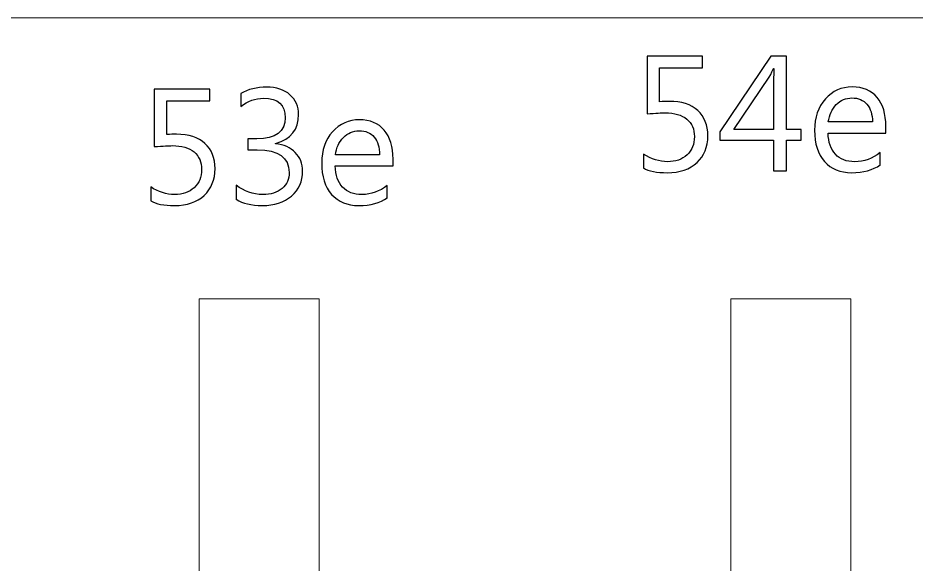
# Model space of a CAD drawing. Header units: centimetres. Extents: x -19.4 to 19.9, y -26.5 to 22.7.
# Drawn here: x -2.391 to -0.068, y 21.257 to 22.671 of the extents above; entities that cross this region are included whole.
import ezdxf

# ---------------------------------------------------------------- set-up
doc = ezdxf.new("R2010")
doc.units = ezdxf.units.CM
doc.header["$MEASUREMENT"] = 0
doc.layers.add('Camada 1', color=7, linetype='Continuous')

msp = doc.modelspace()

# ---------------------------------------------------------------- linework, layer by layer
at = {"layer": 'Camada 1', "color": 7, "lineweight": 9}
for points in [[(-1.92251, 20.52374), (-1.61237, 20.52374), (-1.61237, 21.94334), (-1.92251, 21.94334), (-1.92251, 20.52374)], [(-0.54651, 20.52374), (-0.23637, 20.52374), (-0.23637, 21.94334), (-0.54651, 21.94334), (-0.54651, 20.52374)]]:
    msp.add_lwpolyline(points, close=True, dxfattribs=at)
msp.add_open_spline([(-5.71413, 22.67052), (-5.71413, 22.67052), (2.17639, 22.67048), (2.17639, 22.67048), (2.17639, 22.67048), (2.17639, 22.67048), (2.17639, 19.8054), (2.17639, 19.8054), (2.17639, 19.8054), (2.17639, 19.8054), (-5.71413, 19.80566), (-5.71413, 19.80566), (-5.71413, 19.80566), (-5.71413, 19.80566), (-5.71413, 22.67052), (-5.71413, 22.67052)], degree=3, knots=[0, 0, 0, 0, 0.2, 0.2, 0.2, 0.2, 0.4, 0.4, 0.4, 0.4, 0.6, 0.6, 0.6, 0.6, 1, 1, 1, 1], dxfattribs=at)
at = {"layer": 'Camada 1', "color": 7}
for points, knots in [([(-0.77278, 22.2824), (-0.77278, 22.2824), (-0.77278, 22.31838), (-0.77278, 22.31838), (-0.77278, 22.31838), (-0.75253, 22.30512), (-0.73193, 22.29848), (-0.71098, 22.29848), (-0.71098, 22.29848), (-0.69002, 22.29848), (-0.67316, 22.30441), (-0.66032, 22.31626), (-0.66032, 22.31626), (-0.64754, 22.32805), (-0.64112, 22.34378), (-0.64112, 22.36333), (-0.64112, 22.36333), (-0.64112, 22.38273), (-0.64769, 22.3979), (-0.66074, 22.40876), (-0.66074, 22.40876), (-0.67386, 22.41963), (-0.69256, 22.42506), (-0.71697, 22.42506), (-0.71697, 22.42506), (-0.72523, 22.42506), (-0.74075, 22.42422), (-0.76347, 22.42259), (-0.76347, 22.42259), (-0.76347, 22.42259), (-0.76347, 22.57154), (-0.76347, 22.57154), (-0.76347, 22.57154), (-0.76347, 22.57154), (-0.61996, 22.57154), (-0.61996, 22.57154), (-0.61996, 22.57154), (-0.61996, 22.57154), (-0.61996, 22.54106), (-0.61996, 22.54106), (-0.61996, 22.54106), (-0.61996, 22.54106), (-0.7313, 22.54106), (-0.7313, 22.54106), (-0.7313, 22.54106), (-0.7313, 22.54106), (-0.7313, 22.45385), (-0.7313, 22.45385), (-0.7313, 22.45385), (-0.72219, 22.45441), (-0.7138, 22.4547), (-0.70604, 22.4547), (-0.70604, 22.4547), (-0.67436, 22.4547), (-0.6498, 22.44672), (-0.63245, 22.43085), (-0.63245, 22.43085), (-0.61509, 22.41497), (-0.60641, 22.39317), (-0.60641, 22.36551), (-0.60641, 22.36551), (-0.60641, 22.33687), (-0.61572, 22.31379), (-0.63442, 22.29637), (-0.63442, 22.29637), (-0.65312, 22.27887), (-0.6788, 22.27012), (-0.71133, 22.27012), (-0.71133, 22.27012), (-0.73877, 22.27012), (-0.75924, 22.27421), (-0.77278, 22.2824)], [0, 0, 0, 0, 0.0526316, 0.0526316, 0.0526316, 0.0526316, 0.1052632, 0.1052632, 0.1052632, 0.1052632, 0.1578947, 0.1578947, 0.1578947, 0.1578947, 0.2105263, 0.2105263, 0.2105263, 0.2105263, 0.2631579, 0.2631579, 0.2631579, 0.2631579, 0.3157895, 0.3157895, 0.3157895, 0.3157895, 0.3684211, 0.3684211, 0.3684211, 0.3684211, 0.4210526, 0.4210526, 0.4210526, 0.4210526, 0.4736842, 0.4736842, 0.4736842, 0.4736842, 0.5263158, 0.5263158, 0.5263158, 0.5263158, 0.5789474, 0.5789474, 0.5789474, 0.5789474, 0.6315789, 0.6315789, 0.6315789, 0.6315789, 0.6842105, 0.6842105, 0.6842105, 0.6842105, 0.7368421, 0.7368421, 0.7368421, 0.7368421, 0.7894737, 0.7894737, 0.7894737, 0.7894737, 0.8421053, 0.8421053, 0.8421053, 0.8421053, 0.8947368, 0.8947368, 0.8947368, 0.8947368, 1, 1, 1, 1]), ([(-0.36468, 22.35394), (-0.36468, 22.35394), (-0.40278, 22.35394), (-0.40278, 22.35394), (-0.40278, 22.35394), (-0.40278, 22.35394), (-0.40278, 22.2752), (-0.40278, 22.2752), (-0.40278, 22.2752), (-0.40278, 22.2752), (-0.43623, 22.2752), (-0.43623, 22.2752), (-0.43623, 22.2752), (-0.43623, 22.2752), (-0.43623, 22.35394), (-0.43623, 22.35394), (-0.43623, 22.35394), (-0.43623, 22.35394), (-0.57551, 22.35394), (-0.57551, 22.35394), (-0.57551, 22.35394), (-0.57551, 22.35394), (-0.57551, 22.3761), (-0.57551, 22.3761), (-0.57551, 22.3761), (-0.57551, 22.3761), (-0.44364, 22.57154), (-0.44364, 22.57154), (-0.44364, 22.57154), (-0.44364, 22.57154), (-0.40278, 22.57154), (-0.40278, 22.57154), (-0.40278, 22.57154), (-0.40278, 22.57154), (-0.40278, 22.38146), (-0.40278, 22.38146), (-0.40278, 22.38146), (-0.40278, 22.38146), (-0.36468, 22.38146), (-0.36468, 22.38146), (-0.36468, 22.38146), (-0.36468, 22.38146), (-0.36468, 22.35394), (-0.36468, 22.35394)], [0, 0, 0, 0, 0.0833333, 0.0833333, 0.0833333, 0.0833333, 0.1666667, 0.1666667, 0.1666667, 0.1666667, 0.25, 0.25, 0.25, 0.25, 0.3333333, 0.3333333, 0.3333333, 0.3333333, 0.4166667, 0.4166667, 0.4166667, 0.4166667, 0.5, 0.5, 0.5, 0.5, 0.5833333, 0.5833333, 0.5833333, 0.5833333, 0.6666667, 0.6666667, 0.6666667, 0.6666667, 0.75, 0.75, 0.75, 0.75, 0.8333333, 0.8333333, 0.8333333, 0.8333333, 1, 1, 1, 1]), ([(-0.43623, 22.38146), (-0.43623, 22.38146), (-0.43623, 22.50952), (-0.43623, 22.50952), (-0.43623, 22.50952), (-0.43623, 22.51862), (-0.43595, 22.52885), (-0.43538, 22.54014), (-0.43538, 22.54014), (-0.43538, 22.54014), (-0.43623, 22.54014), (-0.43623, 22.54014), (-0.43623, 22.54014), (-0.43813, 22.53513), (-0.44194, 22.52758), (-0.44759, 22.51742), (-0.44759, 22.51742), (-0.44759, 22.51742), (-0.53875, 22.38146), (-0.53875, 22.38146), (-0.53875, 22.38146), (-0.53875, 22.38146), (-0.43623, 22.38146), (-0.43623, 22.38146)], [0, 0, 0, 0, 0.1428571, 0.1428571, 0.1428571, 0.1428571, 0.2857143, 0.2857143, 0.2857143, 0.2857143, 0.4285714, 0.4285714, 0.4285714, 0.4285714, 0.5714286, 0.5714286, 0.5714286, 0.5714286, 0.7142857, 0.7142857, 0.7142857, 0.7142857, 1, 1, 1, 1]), ([(-1.82638, 22.20121), (-1.82638, 22.20121), (-1.82638, 22.23761), (-1.82638, 22.23761), (-1.82638, 22.23761), (-1.80613, 22.22153), (-1.7832, 22.21348), (-1.75772, 22.21348), (-1.75772, 22.21348), (-1.73698, 22.21348), (-1.72047, 22.21863), (-1.70812, 22.22901), (-1.70812, 22.22901), (-1.69578, 22.23938), (-1.68964, 22.25335), (-1.68964, 22.27085), (-1.68964, 22.27085), (-1.68964, 22.30965), (-1.71715, 22.32906), (-1.77212, 22.32906), (-1.77212, 22.32906), (-1.77212, 22.32906), (-1.79674, 22.32906), (-1.79674, 22.32906), (-1.79674, 22.32906), (-1.79674, 22.32906), (-1.79674, 22.35784), (-1.79674, 22.35784), (-1.79674, 22.35784), (-1.79674, 22.35784), (-1.77332, 22.35784), (-1.77332, 22.35784), (-1.77332, 22.35784), (-1.72428, 22.35784), (-1.6998, 22.37605), (-1.6998, 22.41238), (-1.6998, 22.41238), (-1.6998, 22.44604), (-1.7185, 22.46283), (-1.75589, 22.46283), (-1.75589, 22.46283), (-1.77677, 22.46283), (-1.79646, 22.45578), (-1.81495, 22.44166), (-1.81495, 22.44166), (-1.81495, 22.44166), (-1.81495, 22.47468), (-1.81495, 22.47468), (-1.81495, 22.47468), (-1.7959, 22.48597), (-1.77339, 22.49162), (-1.74749, 22.49162), (-1.74749, 22.49162), (-1.72252, 22.49162), (-1.70255, 22.48499), (-1.68752, 22.47179), (-1.68752, 22.47179), (-1.67256, 22.45853), (-1.66508, 22.44159), (-1.66508, 22.42092), (-1.66508, 22.42092), (-1.66508, 22.3819), (-1.68491, 22.35678), (-1.72463, 22.34564), (-1.72463, 22.34564), (-1.72463, 22.34564), (-1.72463, 22.34479), (-1.72463, 22.34479), (-1.72463, 22.34479), (-1.70333, 22.34274), (-1.68639, 22.33526), (-1.67383, 22.32235), (-1.67383, 22.32235), (-1.6612, 22.30944), (-1.65492, 22.29335), (-1.65492, 22.27409), (-1.65492, 22.27409), (-1.65492, 22.24742), (-1.66445, 22.22597), (-1.68357, 22.2096), (-1.68357, 22.2096), (-1.70269, 22.1933), (-1.72788, 22.18512), (-1.75914, 22.18512), (-1.75914, 22.18512), (-1.78729, 22.18512), (-1.80972, 22.19048), (-1.82638, 22.20121)], [0, 0, 0, 0, 0.0434783, 0.0434783, 0.0434783, 0.0434783, 0.0869565, 0.0869565, 0.0869565, 0.0869565, 0.1304348, 0.1304348, 0.1304348, 0.1304348, 0.173913, 0.173913, 0.173913, 0.173913, 0.2173913, 0.2173913, 0.2173913, 0.2173913, 0.2608696, 0.2608696, 0.2608696, 0.2608696, 0.3043478, 0.3043478, 0.3043478, 0.3043478, 0.3478261, 0.3478261, 0.3478261, 0.3478261, 0.3913043, 0.3913043, 0.3913043, 0.3913043, 0.4347826, 0.4347826, 0.4347826, 0.4347826, 0.4782609, 0.4782609, 0.4782609, 0.4782609, 0.5217391, 0.5217391, 0.5217391, 0.5217391, 0.5652174, 0.5652174, 0.5652174, 0.5652174, 0.6086957, 0.6086957, 0.6086957, 0.6086957, 0.6521739, 0.6521739, 0.6521739, 0.6521739, 0.6956522, 0.6956522, 0.6956522, 0.6956522, 0.7391304, 0.7391304, 0.7391304, 0.7391304, 0.7826087, 0.7826087, 0.7826087, 0.7826087, 0.826087, 0.826087, 0.826087, 0.826087, 0.8695652, 0.8695652, 0.8695652, 0.8695652, 0.9130435, 0.9130435, 0.9130435, 0.9130435, 1, 1, 1, 1]), ([(-0.14582, 22.37257), (-0.14582, 22.37257), (-0.29526, 22.37257), (-0.29526, 22.37257), (-0.29526, 22.37257), (-0.29469, 22.34893), (-0.28834, 22.33066), (-0.27628, 22.31782), (-0.27628, 22.31782), (-0.26414, 22.3049), (-0.24749, 22.29848), (-0.22632, 22.29848), (-0.22632, 22.29848), (-0.20247, 22.29848), (-0.1806, 22.30639), (-0.16063, 22.32219), (-0.16063, 22.32219), (-0.16063, 22.32219), (-0.16063, 22.29044), (-0.16063, 22.29044), (-0.16063, 22.29044), (-0.17919, 22.27689), (-0.20381, 22.27012), (-0.23437, 22.27012), (-0.23437, 22.27012), (-0.26421, 22.27012), (-0.28771, 22.27972), (-0.30478, 22.29898), (-0.30478, 22.29898), (-0.32186, 22.31824), (-0.33039, 22.34533), (-0.33039, 22.38019), (-0.33039, 22.38019), (-0.33039, 22.41321), (-0.32108, 22.44002), (-0.30238, 22.46083), (-0.30238, 22.46083), (-0.28368, 22.48158), (-0.26054, 22.49195), (-0.23281, 22.49195), (-0.23281, 22.49195), (-0.20515, 22.49195), (-0.18371, 22.48299), (-0.16854, 22.46507), (-0.16854, 22.46507), (-0.15337, 22.44715), (-0.14582, 22.42224), (-0.14582, 22.39035), (-0.14582, 22.39035), (-0.14582, 22.39035), (-0.14582, 22.37257), (-0.14582, 22.37257)], [0, 0, 0, 0, 0.0714286, 0.0714286, 0.0714286, 0.0714286, 0.1428571, 0.1428571, 0.1428571, 0.1428571, 0.2142857, 0.2142857, 0.2142857, 0.2142857, 0.2857143, 0.2857143, 0.2857143, 0.2857143, 0.3571429, 0.3571429, 0.3571429, 0.3571429, 0.4285714, 0.4285714, 0.4285714, 0.4285714, 0.5, 0.5, 0.5, 0.5, 0.5714286, 0.5714286, 0.5714286, 0.5714286, 0.6428571, 0.6428571, 0.6428571, 0.6428571, 0.7142857, 0.7142857, 0.7142857, 0.7142857, 0.7857143, 0.7857143, 0.7857143, 0.7857143, 0.8571429, 0.8571429, 0.8571429, 0.8571429, 1, 1, 1, 1]), ([(-2.04778, 22.1974), (-2.04778, 22.1974), (-2.04778, 22.23338), (-2.04778, 22.23338), (-2.04778, 22.23338), (-2.02753, 22.22012), (-2.00693, 22.21348), (-1.98598, 22.21348), (-1.98598, 22.21348), (-1.96502, 22.21348), (-1.94816, 22.21941), (-1.93532, 22.23126), (-1.93532, 22.23126), (-1.92254, 22.24305), (-1.91612, 22.25878), (-1.91612, 22.27833), (-1.91612, 22.27833), (-1.91612, 22.29773), (-1.92269, 22.3129), (-1.93574, 22.32376), (-1.93574, 22.32376), (-1.94886, 22.33463), (-1.96756, 22.34006), (-1.99197, 22.34006), (-1.99197, 22.34006), (-2.00023, 22.34006), (-2.01575, 22.33922), (-2.03847, 22.33759), (-2.03847, 22.33759), (-2.03847, 22.33759), (-2.03847, 22.48654), (-2.03847, 22.48654), (-2.03847, 22.48654), (-2.03847, 22.48654), (-1.89496, 22.48654), (-1.89496, 22.48654), (-1.89496, 22.48654), (-1.89496, 22.48654), (-1.89496, 22.45606), (-1.89496, 22.45606), (-1.89496, 22.45606), (-1.89496, 22.45606), (-2.0063, 22.45606), (-2.0063, 22.45606), (-2.0063, 22.45606), (-2.0063, 22.45606), (-2.0063, 22.36885), (-2.0063, 22.36885), (-2.0063, 22.36885), (-1.99719, 22.36941), (-1.9888, 22.3697), (-1.98104, 22.3697), (-1.98104, 22.3697), (-1.94936, 22.3697), (-1.9248, 22.36172), (-1.90745, 22.34585), (-1.90745, 22.34585), (-1.89009, 22.32997), (-1.88141, 22.30817), (-1.88141, 22.28051), (-1.88141, 22.28051), (-1.88141, 22.25187), (-1.89072, 22.22879), (-1.90942, 22.21137), (-1.90942, 22.21137), (-1.92812, 22.19387), (-1.9538, 22.18512), (-1.98633, 22.18512), (-1.98633, 22.18512), (-2.01377, 22.18512), (-2.03424, 22.18921), (-2.04778, 22.1974)], [0, 0, 0, 0, 0.0526316, 0.0526316, 0.0526316, 0.0526316, 0.1052632, 0.1052632, 0.1052632, 0.1052632, 0.1578947, 0.1578947, 0.1578947, 0.1578947, 0.2105263, 0.2105263, 0.2105263, 0.2105263, 0.2631579, 0.2631579, 0.2631579, 0.2631579, 0.3157895, 0.3157895, 0.3157895, 0.3157895, 0.3684211, 0.3684211, 0.3684211, 0.3684211, 0.4210526, 0.4210526, 0.4210526, 0.4210526, 0.4736842, 0.4736842, 0.4736842, 0.4736842, 0.5263158, 0.5263158, 0.5263158, 0.5263158, 0.5789474, 0.5789474, 0.5789474, 0.5789474, 0.6315789, 0.6315789, 0.6315789, 0.6315789, 0.6842105, 0.6842105, 0.6842105, 0.6842105, 0.7368421, 0.7368421, 0.7368421, 0.7368421, 0.7894737, 0.7894737, 0.7894737, 0.7894737, 0.8421053, 0.8421053, 0.8421053, 0.8421053, 0.8947368, 0.8947368, 0.8947368, 0.8947368, 1, 1, 1, 1]), ([(-0.18053, 22.40136), (-0.18067, 22.42097), (-0.1854, 22.43628), (-0.19471, 22.44722), (-0.19471, 22.44722), (-0.20403, 22.45815), (-0.21694, 22.46359), (-0.23345, 22.46359), (-0.23345, 22.46359), (-0.24939, 22.46359), (-0.26301, 22.45787), (-0.27416, 22.44637), (-0.27416, 22.44637), (-0.28531, 22.43487), (-0.29222, 22.41991), (-0.29483, 22.40136), (-0.29483, 22.40136), (-0.29483, 22.40136), (-0.18053, 22.40136), (-0.18053, 22.40136)], [0, 0, 0, 0, 0.1666667, 0.1666667, 0.1666667, 0.1666667, 0.3333333, 0.3333333, 0.3333333, 0.3333333, 0.5, 0.5, 0.5, 0.5, 0.6666667, 0.6666667, 0.6666667, 0.6666667, 1, 1, 1, 1]), ([(-1.42082, 22.28757), (-1.42082, 22.28757), (-1.57026, 22.28757), (-1.57026, 22.28757), (-1.57026, 22.28757), (-1.56969, 22.26393), (-1.56334, 22.24566), (-1.55128, 22.23282), (-1.55128, 22.23282), (-1.53914, 22.2199), (-1.52249, 22.21348), (-1.50132, 22.21348), (-1.50132, 22.21348), (-1.47747, 22.21348), (-1.4556, 22.22139), (-1.43563, 22.23719), (-1.43563, 22.23719), (-1.43563, 22.23719), (-1.43563, 22.20544), (-1.43563, 22.20544), (-1.43563, 22.20544), (-1.45419, 22.19189), (-1.47881, 22.18512), (-1.50937, 22.18512), (-1.50937, 22.18512), (-1.53921, 22.18512), (-1.56271, 22.19472), (-1.57978, 22.21398), (-1.57978, 22.21398), (-1.59686, 22.23324), (-1.60539, 22.26033), (-1.60539, 22.29519), (-1.60539, 22.29519), (-1.60539, 22.32821), (-1.59608, 22.35502), (-1.57738, 22.37583), (-1.57738, 22.37583), (-1.55868, 22.39658), (-1.53554, 22.40695), (-1.50781, 22.40695), (-1.50781, 22.40695), (-1.48015, 22.40695), (-1.45871, 22.39799), (-1.44354, 22.38007), (-1.44354, 22.38007), (-1.42837, 22.36215), (-1.42082, 22.33724), (-1.42082, 22.30535), (-1.42082, 22.30535), (-1.42082, 22.30535), (-1.42082, 22.28757), (-1.42082, 22.28757)], [0, 0, 0, 0, 0.0714286, 0.0714286, 0.0714286, 0.0714286, 0.1428571, 0.1428571, 0.1428571, 0.1428571, 0.2142857, 0.2142857, 0.2142857, 0.2142857, 0.2857143, 0.2857143, 0.2857143, 0.2857143, 0.3571429, 0.3571429, 0.3571429, 0.3571429, 0.4285714, 0.4285714, 0.4285714, 0.4285714, 0.5, 0.5, 0.5, 0.5, 0.5714286, 0.5714286, 0.5714286, 0.5714286, 0.6428571, 0.6428571, 0.6428571, 0.6428571, 0.7142857, 0.7142857, 0.7142857, 0.7142857, 0.7857143, 0.7857143, 0.7857143, 0.7857143, 0.8571429, 0.8571429, 0.8571429, 0.8571429, 1, 1, 1, 1]), ([(-1.45553, 22.31636), (-1.45567, 22.33597), (-1.4604, 22.35128), (-1.46971, 22.36222), (-1.46971, 22.36222), (-1.47903, 22.37315), (-1.49194, 22.37859), (-1.50845, 22.37859), (-1.50845, 22.37859), (-1.52439, 22.37859), (-1.53801, 22.37287), (-1.54916, 22.36137), (-1.54916, 22.36137), (-1.56031, 22.34987), (-1.56722, 22.33491), (-1.56983, 22.31636), (-1.56983, 22.31636), (-1.56983, 22.31636), (-1.45553, 22.31636), (-1.45553, 22.31636)], [0, 0, 0, 0, 0.1666667, 0.1666667, 0.1666667, 0.1666667, 0.3333333, 0.3333333, 0.3333333, 0.3333333, 0.5, 0.5, 0.5, 0.5, 0.6666667, 0.6666667, 0.6666667, 0.6666667, 1, 1, 1, 1])]:
    msp.add_open_spline(points, degree=3, knots=knots, dxfattribs=at)
at = {"layer": 'Camada 1', "color": 250, "lineweight": 9}
for points, knots in [([(-0.77278, 22.2824), (-0.77278, 22.2824), (-0.77278, 22.31838), (-0.77278, 22.31838), (-0.77278, 22.31838), (-0.75253, 22.30512), (-0.73193, 22.29848), (-0.71098, 22.29848), (-0.71098, 22.29848), (-0.69002, 22.29848), (-0.67316, 22.30441), (-0.66032, 22.31626), (-0.66032, 22.31626), (-0.64754, 22.32805), (-0.64112, 22.34378), (-0.64112, 22.36333), (-0.64112, 22.36333), (-0.64112, 22.38273), (-0.64769, 22.3979), (-0.66074, 22.40876), (-0.66074, 22.40876), (-0.67386, 22.41963), (-0.69256, 22.42506), (-0.71697, 22.42506), (-0.71697, 22.42506), (-0.72523, 22.42506), (-0.74075, 22.42422), (-0.76347, 22.42259), (-0.76347, 22.42259), (-0.76347, 22.42259), (-0.76347, 22.57154), (-0.76347, 22.57154), (-0.76347, 22.57154), (-0.76347, 22.57154), (-0.61996, 22.57154), (-0.61996, 22.57154), (-0.61996, 22.57154), (-0.61996, 22.57154), (-0.61996, 22.54106), (-0.61996, 22.54106), (-0.61996, 22.54106), (-0.61996, 22.54106), (-0.7313, 22.54106), (-0.7313, 22.54106), (-0.7313, 22.54106), (-0.7313, 22.54106), (-0.7313, 22.45385), (-0.7313, 22.45385), (-0.7313, 22.45385), (-0.72219, 22.45441), (-0.7138, 22.4547), (-0.70604, 22.4547), (-0.70604, 22.4547), (-0.67436, 22.4547), (-0.6498, 22.44672), (-0.63245, 22.43085), (-0.63245, 22.43085), (-0.61509, 22.41497), (-0.60641, 22.39317), (-0.60641, 22.36551), (-0.60641, 22.36551), (-0.60641, 22.33687), (-0.61572, 22.31379), (-0.63442, 22.29637), (-0.63442, 22.29637), (-0.65312, 22.27887), (-0.6788, 22.27012), (-0.71133, 22.27012), (-0.71133, 22.27012), (-0.73877, 22.27012), (-0.75924, 22.27421), (-0.77278, 22.2824)], [0, 0, 0, 0, 0.0526316, 0.0526316, 0.0526316, 0.0526316, 0.1052632, 0.1052632, 0.1052632, 0.1052632, 0.1578947, 0.1578947, 0.1578947, 0.1578947, 0.2105263, 0.2105263, 0.2105263, 0.2105263, 0.2631579, 0.2631579, 0.2631579, 0.2631579, 0.3157895, 0.3157895, 0.3157895, 0.3157895, 0.3684211, 0.3684211, 0.3684211, 0.3684211, 0.4210526, 0.4210526, 0.4210526, 0.4210526, 0.4736842, 0.4736842, 0.4736842, 0.4736842, 0.5263158, 0.5263158, 0.5263158, 0.5263158, 0.5789474, 0.5789474, 0.5789474, 0.5789474, 0.6315789, 0.6315789, 0.6315789, 0.6315789, 0.6842105, 0.6842105, 0.6842105, 0.6842105, 0.7368421, 0.7368421, 0.7368421, 0.7368421, 0.7894737, 0.7894737, 0.7894737, 0.7894737, 0.8421053, 0.8421053, 0.8421053, 0.8421053, 0.8947368, 0.8947368, 0.8947368, 0.8947368, 1, 1, 1, 1]), ([(-0.36468, 22.35394), (-0.36468, 22.35394), (-0.40278, 22.35394), (-0.40278, 22.35394), (-0.40278, 22.35394), (-0.40278, 22.35394), (-0.40278, 22.2752), (-0.40278, 22.2752), (-0.40278, 22.2752), (-0.40278, 22.2752), (-0.43623, 22.2752), (-0.43623, 22.2752), (-0.43623, 22.2752), (-0.43623, 22.2752), (-0.43623, 22.35394), (-0.43623, 22.35394), (-0.43623, 22.35394), (-0.43623, 22.35394), (-0.57551, 22.35394), (-0.57551, 22.35394), (-0.57551, 22.35394), (-0.57551, 22.35394), (-0.57551, 22.3761), (-0.57551, 22.3761), (-0.57551, 22.3761), (-0.57551, 22.3761), (-0.44364, 22.57154), (-0.44364, 22.57154), (-0.44364, 22.57154), (-0.44364, 22.57154), (-0.40278, 22.57154), (-0.40278, 22.57154), (-0.40278, 22.57154), (-0.40278, 22.57154), (-0.40278, 22.38146), (-0.40278, 22.38146), (-0.40278, 22.38146), (-0.40278, 22.38146), (-0.36468, 22.38146), (-0.36468, 22.38146), (-0.36468, 22.38146), (-0.36468, 22.38146), (-0.36468, 22.35394), (-0.36468, 22.35394)], [0, 0, 0, 0, 0.0833333, 0.0833333, 0.0833333, 0.0833333, 0.1666667, 0.1666667, 0.1666667, 0.1666667, 0.25, 0.25, 0.25, 0.25, 0.3333333, 0.3333333, 0.3333333, 0.3333333, 0.4166667, 0.4166667, 0.4166667, 0.4166667, 0.5, 0.5, 0.5, 0.5, 0.5833333, 0.5833333, 0.5833333, 0.5833333, 0.6666667, 0.6666667, 0.6666667, 0.6666667, 0.75, 0.75, 0.75, 0.75, 0.8333333, 0.8333333, 0.8333333, 0.8333333, 1, 1, 1, 1]), ([(-0.43623, 22.38146), (-0.43623, 22.38146), (-0.43623, 22.50952), (-0.43623, 22.50952), (-0.43623, 22.50952), (-0.43623, 22.51862), (-0.43595, 22.52885), (-0.43538, 22.54014), (-0.43538, 22.54014), (-0.43538, 22.54014), (-0.43623, 22.54014), (-0.43623, 22.54014), (-0.43623, 22.54014), (-0.43813, 22.53513), (-0.44194, 22.52758), (-0.44759, 22.51742), (-0.44759, 22.51742), (-0.44759, 22.51742), (-0.53875, 22.38146), (-0.53875, 22.38146), (-0.53875, 22.38146), (-0.53875, 22.38146), (-0.43623, 22.38146), (-0.43623, 22.38146)], [0, 0, 0, 0, 0.1428571, 0.1428571, 0.1428571, 0.1428571, 0.2857143, 0.2857143, 0.2857143, 0.2857143, 0.4285714, 0.4285714, 0.4285714, 0.4285714, 0.5714286, 0.5714286, 0.5714286, 0.5714286, 0.7142857, 0.7142857, 0.7142857, 0.7142857, 1, 1, 1, 1]), ([(-1.82638, 22.20121), (-1.82638, 22.20121), (-1.82638, 22.23761), (-1.82638, 22.23761), (-1.82638, 22.23761), (-1.80613, 22.22153), (-1.7832, 22.21348), (-1.75772, 22.21348), (-1.75772, 22.21348), (-1.73698, 22.21348), (-1.72047, 22.21863), (-1.70812, 22.22901), (-1.70812, 22.22901), (-1.69578, 22.23938), (-1.68964, 22.25335), (-1.68964, 22.27085), (-1.68964, 22.27085), (-1.68964, 22.30965), (-1.71715, 22.32906), (-1.77212, 22.32906), (-1.77212, 22.32906), (-1.77212, 22.32906), (-1.79674, 22.32906), (-1.79674, 22.32906), (-1.79674, 22.32906), (-1.79674, 22.32906), (-1.79674, 22.35784), (-1.79674, 22.35784), (-1.79674, 22.35784), (-1.79674, 22.35784), (-1.77332, 22.35784), (-1.77332, 22.35784), (-1.77332, 22.35784), (-1.72428, 22.35784), (-1.6998, 22.37605), (-1.6998, 22.41238), (-1.6998, 22.41238), (-1.6998, 22.44604), (-1.7185, 22.46283), (-1.75589, 22.46283), (-1.75589, 22.46283), (-1.77677, 22.46283), (-1.79646, 22.45578), (-1.81495, 22.44166), (-1.81495, 22.44166), (-1.81495, 22.44166), (-1.81495, 22.47468), (-1.81495, 22.47468), (-1.81495, 22.47468), (-1.7959, 22.48597), (-1.77339, 22.49162), (-1.74749, 22.49162), (-1.74749, 22.49162), (-1.72252, 22.49162), (-1.70255, 22.48499), (-1.68752, 22.47179), (-1.68752, 22.47179), (-1.67256, 22.45853), (-1.66508, 22.44159), (-1.66508, 22.42092), (-1.66508, 22.42092), (-1.66508, 22.3819), (-1.68491, 22.35678), (-1.72463, 22.34564), (-1.72463, 22.34564), (-1.72463, 22.34564), (-1.72463, 22.34479), (-1.72463, 22.34479), (-1.72463, 22.34479), (-1.70333, 22.34274), (-1.68639, 22.33526), (-1.67383, 22.32235), (-1.67383, 22.32235), (-1.6612, 22.30944), (-1.65492, 22.29335), (-1.65492, 22.27409), (-1.65492, 22.27409), (-1.65492, 22.24742), (-1.66445, 22.22597), (-1.68357, 22.2096), (-1.68357, 22.2096), (-1.70269, 22.1933), (-1.72788, 22.18512), (-1.75914, 22.18512), (-1.75914, 22.18512), (-1.78729, 22.18512), (-1.80972, 22.19048), (-1.82638, 22.20121)], [0, 0, 0, 0, 0.0434783, 0.0434783, 0.0434783, 0.0434783, 0.0869565, 0.0869565, 0.0869565, 0.0869565, 0.1304348, 0.1304348, 0.1304348, 0.1304348, 0.173913, 0.173913, 0.173913, 0.173913, 0.2173913, 0.2173913, 0.2173913, 0.2173913, 0.2608696, 0.2608696, 0.2608696, 0.2608696, 0.3043478, 0.3043478, 0.3043478, 0.3043478, 0.3478261, 0.3478261, 0.3478261, 0.3478261, 0.3913043, 0.3913043, 0.3913043, 0.3913043, 0.4347826, 0.4347826, 0.4347826, 0.4347826, 0.4782609, 0.4782609, 0.4782609, 0.4782609, 0.5217391, 0.5217391, 0.5217391, 0.5217391, 0.5652174, 0.5652174, 0.5652174, 0.5652174, 0.6086957, 0.6086957, 0.6086957, 0.6086957, 0.6521739, 0.6521739, 0.6521739, 0.6521739, 0.6956522, 0.6956522, 0.6956522, 0.6956522, 0.7391304, 0.7391304, 0.7391304, 0.7391304, 0.7826087, 0.7826087, 0.7826087, 0.7826087, 0.826087, 0.826087, 0.826087, 0.826087, 0.8695652, 0.8695652, 0.8695652, 0.8695652, 0.9130435, 0.9130435, 0.9130435, 0.9130435, 1, 1, 1, 1]), ([(-0.14582, 22.37257), (-0.14582, 22.37257), (-0.29526, 22.37257), (-0.29526, 22.37257), (-0.29526, 22.37257), (-0.29469, 22.34893), (-0.28834, 22.33066), (-0.27628, 22.31782), (-0.27628, 22.31782), (-0.26414, 22.3049), (-0.24749, 22.29848), (-0.22632, 22.29848), (-0.22632, 22.29848), (-0.20247, 22.29848), (-0.1806, 22.30639), (-0.16063, 22.32219), (-0.16063, 22.32219), (-0.16063, 22.32219), (-0.16063, 22.29044), (-0.16063, 22.29044), (-0.16063, 22.29044), (-0.17919, 22.27689), (-0.20381, 22.27012), (-0.23437, 22.27012), (-0.23437, 22.27012), (-0.26421, 22.27012), (-0.28771, 22.27972), (-0.30478, 22.29898), (-0.30478, 22.29898), (-0.32186, 22.31824), (-0.33039, 22.34533), (-0.33039, 22.38019), (-0.33039, 22.38019), (-0.33039, 22.41321), (-0.32108, 22.44002), (-0.30238, 22.46083), (-0.30238, 22.46083), (-0.28368, 22.48158), (-0.26054, 22.49195), (-0.23281, 22.49195), (-0.23281, 22.49195), (-0.20515, 22.49195), (-0.18371, 22.48299), (-0.16854, 22.46507), (-0.16854, 22.46507), (-0.15337, 22.44715), (-0.14582, 22.42224), (-0.14582, 22.39035), (-0.14582, 22.39035), (-0.14582, 22.39035), (-0.14582, 22.37257), (-0.14582, 22.37257)], [0, 0, 0, 0, 0.0714286, 0.0714286, 0.0714286, 0.0714286, 0.1428571, 0.1428571, 0.1428571, 0.1428571, 0.2142857, 0.2142857, 0.2142857, 0.2142857, 0.2857143, 0.2857143, 0.2857143, 0.2857143, 0.3571429, 0.3571429, 0.3571429, 0.3571429, 0.4285714, 0.4285714, 0.4285714, 0.4285714, 0.5, 0.5, 0.5, 0.5, 0.5714286, 0.5714286, 0.5714286, 0.5714286, 0.6428571, 0.6428571, 0.6428571, 0.6428571, 0.7142857, 0.7142857, 0.7142857, 0.7142857, 0.7857143, 0.7857143, 0.7857143, 0.7857143, 0.8571429, 0.8571429, 0.8571429, 0.8571429, 1, 1, 1, 1]), ([(-2.04778, 22.1974), (-2.04778, 22.1974), (-2.04778, 22.23338), (-2.04778, 22.23338), (-2.04778, 22.23338), (-2.02753, 22.22012), (-2.00693, 22.21348), (-1.98598, 22.21348), (-1.98598, 22.21348), (-1.96502, 22.21348), (-1.94816, 22.21941), (-1.93532, 22.23126), (-1.93532, 22.23126), (-1.92254, 22.24305), (-1.91612, 22.25878), (-1.91612, 22.27833), (-1.91612, 22.27833), (-1.91612, 22.29773), (-1.92269, 22.3129), (-1.93574, 22.32376), (-1.93574, 22.32376), (-1.94886, 22.33463), (-1.96756, 22.34006), (-1.99197, 22.34006), (-1.99197, 22.34006), (-2.00023, 22.34006), (-2.01575, 22.33922), (-2.03847, 22.33759), (-2.03847, 22.33759), (-2.03847, 22.33759), (-2.03847, 22.48654), (-2.03847, 22.48654), (-2.03847, 22.48654), (-2.03847, 22.48654), (-1.89496, 22.48654), (-1.89496, 22.48654), (-1.89496, 22.48654), (-1.89496, 22.48654), (-1.89496, 22.45606), (-1.89496, 22.45606), (-1.89496, 22.45606), (-1.89496, 22.45606), (-2.0063, 22.45606), (-2.0063, 22.45606), (-2.0063, 22.45606), (-2.0063, 22.45606), (-2.0063, 22.36885), (-2.0063, 22.36885), (-2.0063, 22.36885), (-1.99719, 22.36941), (-1.9888, 22.3697), (-1.98104, 22.3697), (-1.98104, 22.3697), (-1.94936, 22.3697), (-1.9248, 22.36172), (-1.90745, 22.34585), (-1.90745, 22.34585), (-1.89009, 22.32997), (-1.88141, 22.30817), (-1.88141, 22.28051), (-1.88141, 22.28051), (-1.88141, 22.25187), (-1.89072, 22.22879), (-1.90942, 22.21137), (-1.90942, 22.21137), (-1.92812, 22.19387), (-1.9538, 22.18512), (-1.98633, 22.18512), (-1.98633, 22.18512), (-2.01377, 22.18512), (-2.03424, 22.18921), (-2.04778, 22.1974)], [0, 0, 0, 0, 0.0526316, 0.0526316, 0.0526316, 0.0526316, 0.1052632, 0.1052632, 0.1052632, 0.1052632, 0.1578947, 0.1578947, 0.1578947, 0.1578947, 0.2105263, 0.2105263, 0.2105263, 0.2105263, 0.2631579, 0.2631579, 0.2631579, 0.2631579, 0.3157895, 0.3157895, 0.3157895, 0.3157895, 0.3684211, 0.3684211, 0.3684211, 0.3684211, 0.4210526, 0.4210526, 0.4210526, 0.4210526, 0.4736842, 0.4736842, 0.4736842, 0.4736842, 0.5263158, 0.5263158, 0.5263158, 0.5263158, 0.5789474, 0.5789474, 0.5789474, 0.5789474, 0.6315789, 0.6315789, 0.6315789, 0.6315789, 0.6842105, 0.6842105, 0.6842105, 0.6842105, 0.7368421, 0.7368421, 0.7368421, 0.7368421, 0.7894737, 0.7894737, 0.7894737, 0.7894737, 0.8421053, 0.8421053, 0.8421053, 0.8421053, 0.8947368, 0.8947368, 0.8947368, 0.8947368, 1, 1, 1, 1]), ([(-0.18053, 22.40136), (-0.18067, 22.42097), (-0.1854, 22.43628), (-0.19471, 22.44722), (-0.19471, 22.44722), (-0.20403, 22.45815), (-0.21694, 22.46359), (-0.23345, 22.46359), (-0.23345, 22.46359), (-0.24939, 22.46359), (-0.26301, 22.45787), (-0.27416, 22.44637), (-0.27416, 22.44637), (-0.28531, 22.43487), (-0.29222, 22.41991), (-0.29483, 22.40136), (-0.29483, 22.40136), (-0.29483, 22.40136), (-0.18053, 22.40136), (-0.18053, 22.40136)], [0, 0, 0, 0, 0.1666667, 0.1666667, 0.1666667, 0.1666667, 0.3333333, 0.3333333, 0.3333333, 0.3333333, 0.5, 0.5, 0.5, 0.5, 0.6666667, 0.6666667, 0.6666667, 0.6666667, 1, 1, 1, 1]), ([(-1.42082, 22.28757), (-1.42082, 22.28757), (-1.57026, 22.28757), (-1.57026, 22.28757), (-1.57026, 22.28757), (-1.56969, 22.26393), (-1.56334, 22.24566), (-1.55128, 22.23282), (-1.55128, 22.23282), (-1.53914, 22.2199), (-1.52249, 22.21348), (-1.50132, 22.21348), (-1.50132, 22.21348), (-1.47747, 22.21348), (-1.4556, 22.22139), (-1.43563, 22.23719), (-1.43563, 22.23719), (-1.43563, 22.23719), (-1.43563, 22.20544), (-1.43563, 22.20544), (-1.43563, 22.20544), (-1.45419, 22.19189), (-1.47881, 22.18512), (-1.50937, 22.18512), (-1.50937, 22.18512), (-1.53921, 22.18512), (-1.56271, 22.19472), (-1.57978, 22.21398), (-1.57978, 22.21398), (-1.59686, 22.23324), (-1.60539, 22.26033), (-1.60539, 22.29519), (-1.60539, 22.29519), (-1.60539, 22.32821), (-1.59608, 22.35502), (-1.57738, 22.37583), (-1.57738, 22.37583), (-1.55868, 22.39658), (-1.53554, 22.40695), (-1.50781, 22.40695), (-1.50781, 22.40695), (-1.48015, 22.40695), (-1.45871, 22.39799), (-1.44354, 22.38007), (-1.44354, 22.38007), (-1.42837, 22.36215), (-1.42082, 22.33724), (-1.42082, 22.30535), (-1.42082, 22.30535), (-1.42082, 22.30535), (-1.42082, 22.28757), (-1.42082, 22.28757)], [0, 0, 0, 0, 0.0714286, 0.0714286, 0.0714286, 0.0714286, 0.1428571, 0.1428571, 0.1428571, 0.1428571, 0.2142857, 0.2142857, 0.2142857, 0.2142857, 0.2857143, 0.2857143, 0.2857143, 0.2857143, 0.3571429, 0.3571429, 0.3571429, 0.3571429, 0.4285714, 0.4285714, 0.4285714, 0.4285714, 0.5, 0.5, 0.5, 0.5, 0.5714286, 0.5714286, 0.5714286, 0.5714286, 0.6428571, 0.6428571, 0.6428571, 0.6428571, 0.7142857, 0.7142857, 0.7142857, 0.7142857, 0.7857143, 0.7857143, 0.7857143, 0.7857143, 0.8571429, 0.8571429, 0.8571429, 0.8571429, 1, 1, 1, 1]), ([(-1.45553, 22.31636), (-1.45567, 22.33597), (-1.4604, 22.35128), (-1.46971, 22.36222), (-1.46971, 22.36222), (-1.47903, 22.37315), (-1.49194, 22.37859), (-1.50845, 22.37859), (-1.50845, 22.37859), (-1.52439, 22.37859), (-1.53801, 22.37287), (-1.54916, 22.36137), (-1.54916, 22.36137), (-1.56031, 22.34987), (-1.56722, 22.33491), (-1.56983, 22.31636), (-1.56983, 22.31636), (-1.56983, 22.31636), (-1.45553, 22.31636), (-1.45553, 22.31636)], [0, 0, 0, 0, 0.1666667, 0.1666667, 0.1666667, 0.1666667, 0.3333333, 0.3333333, 0.3333333, 0.3333333, 0.5, 0.5, 0.5, 0.5, 0.6666667, 0.6666667, 0.6666667, 0.6666667, 1, 1, 1, 1])]:
    msp.add_open_spline(points, degree=3, knots=knots, dxfattribs=at)

doc.saveas('drawing.dxf')
